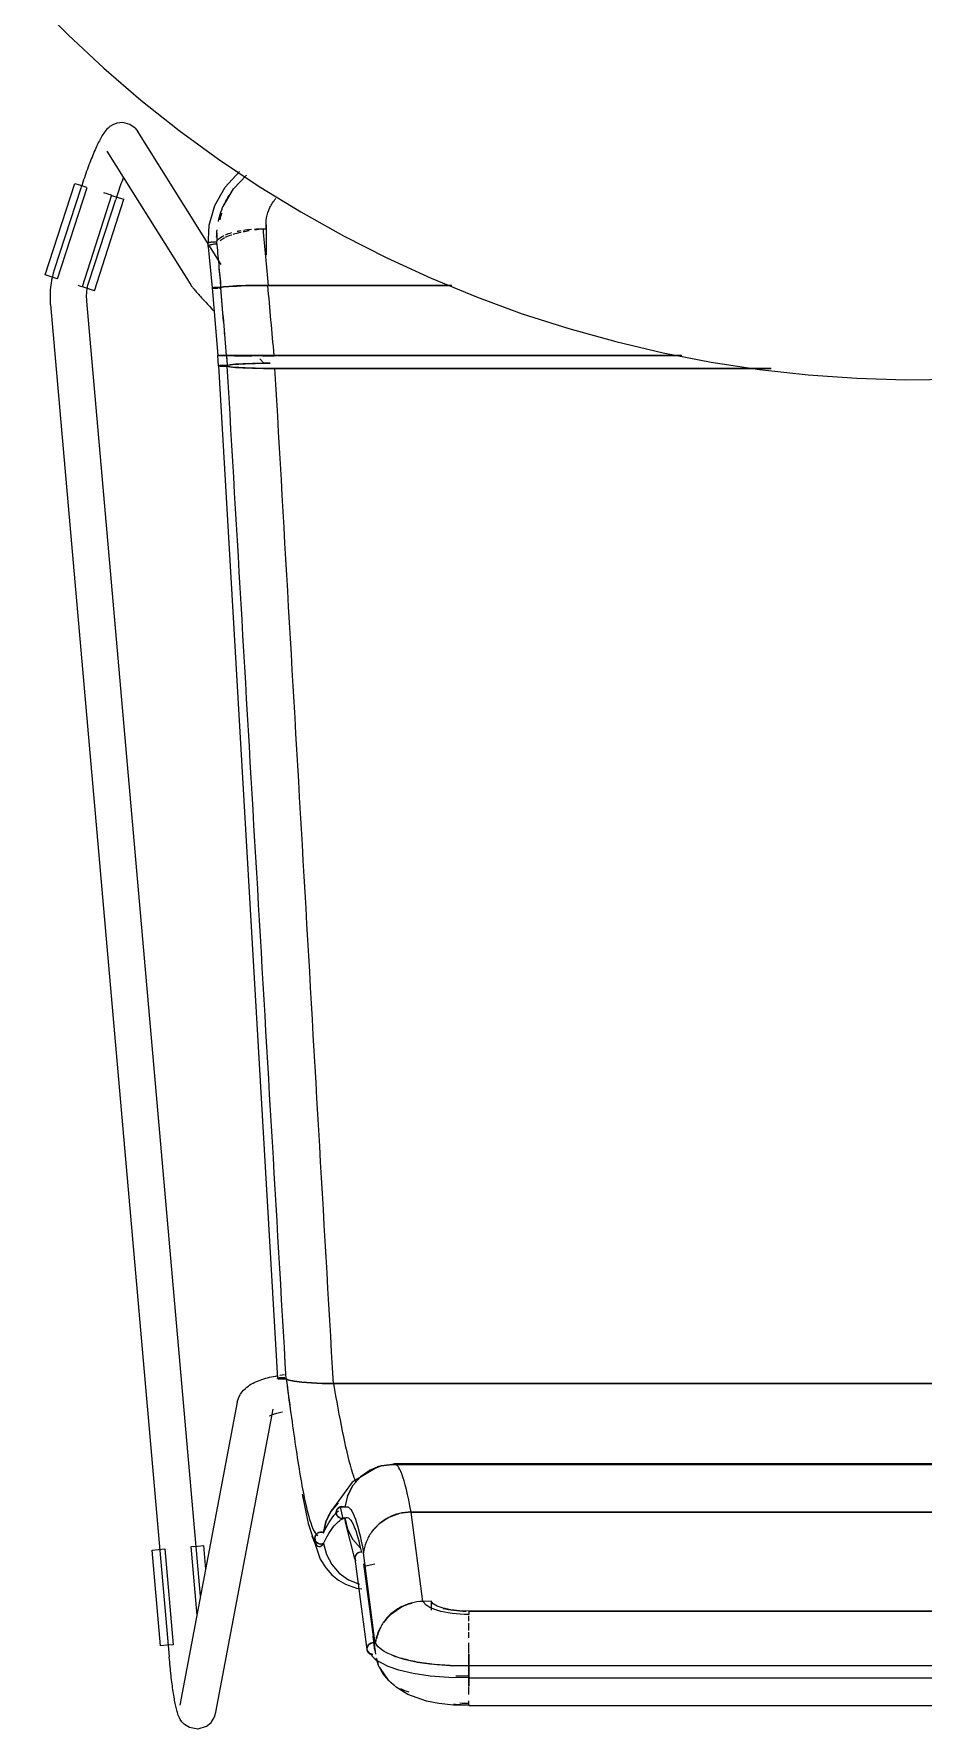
# Model space of a CAD drawing. Header units: millimetres. Extents: x 155927 to 295199, y -4084 to 97293.
# Drawn here: x 230011 to 230303, y 11464 to 12019 of the extents above; entities that cross this region are included whole.
import ezdxf

# ---------------------------------------------------------------- set-up
doc = ezdxf.new("R2010")
doc.units = ezdxf.units.MM
doc.header["$MEASUREMENT"] = 0
doc.layers.add('I-FURN', color=8, linetype='CONTINUOUS', lineweight=9)

msp = doc.modelspace()

# ---------------------------------------------------------------- linework, layer by layer
at = {"layer": 'I-FURN'}
for p, q in [((230011.3, 12030.47), (230022.56, 12019.1)), ((230022.56, 12019.1), (230034.25, 12008.18)), ((230034.25, 12008.18), (230046.38, 11997.75)), ((230046.38, 11997.75), (230058.91, 11987.8)), ((230033.67, 11986.1), (230033.44, 11985.7)), ((230033.92, 11986.49), (230033.67, 11986.1)), ((230034.17, 11986.88), (230033.92, 11986.49)), ((230034.45, 11987.27), (230034.17, 11986.88)), ((230034.76, 11987.67), (230034.45, 11987.27)), ((230035.13, 11988.1), (230034.76, 11987.67)), ((230035.6, 11988.57), (230035.13, 11988.1)), ((230036.22, 11989.09), (230035.6, 11988.57)), ((230037.14, 11989.65), (230036.22, 11989.09)), ((230038.52, 11990.17), (230037.14, 11989.65)), ((230040.49, 11990.35), (230038.52, 11990.17)), ((230042.72, 11989.76), (230040.49, 11990.35)), ((230044.45, 11988.54), (230042.72, 11989.76)), ((230044.45, 11988.54), (230045.35, 11987.41)), ((230068.38, 11950.65), (230045.35, 11987.41)), ((230058.91, 11987.8), (230071.83, 11978.36)), ((230031.1, 11980.86), (230030.86, 11980.28)), ((230031.34, 11981.42), (230031.1, 11980.86)), ((230031.58, 11981.97), (230031.34, 11981.42)), ((230031.82, 11982.5), (230031.58, 11981.97)), ((230032.06, 11983.01), (230031.82, 11982.5)), ((230032.29, 11983.5), (230032.06, 11983.01)), ((230032.52, 11983.97), (230032.29, 11983.5)), ((230032.75, 11984.43), (230032.52, 11983.97)), ((230032.98, 11984.87), (230032.75, 11984.43)), ((230033.21, 11985.29), (230032.98, 11984.87)), ((230033.44, 11985.7), (230033.21, 11985.29)), ((230035.18, 11981.04), (230062.48, 11937.46)), ((230028.84, 11975.13), (230028.59, 11974.43)), ((230029.1, 11975.82), (230028.84, 11975.13)), ((230029.35, 11976.49), (230029.1, 11975.82)), ((230029.6, 11977.16), (230029.35, 11976.49)), ((230029.86, 11977.81), (230029.6, 11977.16)), ((230030.11, 11978.45), (230029.86, 11977.81)), ((230030.36, 11979.08), (230030.11, 11978.45)), ((230030.61, 11979.69), (230030.36, 11979.08)), ((230030.86, 11980.28), (230030.61, 11979.69)), ((230071.83, 11978.36), (230085.12, 11969.45)), ((230014.97, 11940.44), (230024.66, 11970.45)), ((230024.66, 11970.45), (230026.62, 11969.81)), ((230026.62, 11969.81), (230028.59, 11969.18)), ((230027.08, 11970.08), (230026.84, 11969.35)), ((230027.33, 11970.82), (230027.08, 11970.08)), ((230027.58, 11971.55), (230027.33, 11970.82)), ((230027.83, 11972.28), (230027.58, 11971.55)), ((230028.08, 11973.01), (230027.83, 11972.28)), ((230028.33, 11973.72), (230028.08, 11973.01)), ((230028.59, 11974.43), (230028.33, 11973.72)), ((230039.6, 11969.59), (230039.37, 11968.93)), ((230039.84, 11970.25), (230039.6, 11969.59)), ((230040.07, 11970.9), (230039.84, 11970.25)), ((230040.31, 11971.53), (230040.07, 11970.9)), ((230040.54, 11972.16), (230040.31, 11971.53)), ((230073.98, 11969.23), (230078.72, 11974.38)), ((230076.66, 11968.65), (230080.93, 11973.12)), ((230085.12, 11969.45), (230098.75, 11961.08)), ((230026.69, 11968.89), (230017.98, 11942.08)), ((230019.02, 11939.13), (230028.71, 11969.14)), ((230026.84, 11969.35), (230026.69, 11968.89)), ((230036.78, 11966.53), (230027.09, 11936.53)), ((230029.39, 11938.37), (230038.1, 11965.18)), ((230031.13, 11935.22), (230040.82, 11965.23)), ((230036.68, 11966.57), (230034.2, 11967.37)), ((230036.89, 11966.5), (230038.87, 11965.86)), ((230038.21, 11965.51), (230038.1, 11965.18)), ((230038.43, 11966.2), (230038.21, 11965.51)), ((230038.66, 11966.89), (230038.43, 11966.2)), ((230038.9, 11967.58), (230038.66, 11966.89)), ((230038.87, 11965.86), (230040.82, 11965.23)), ((230039.13, 11968.26), (230038.9, 11967.58)), ((230039.37, 11968.93), (230039.13, 11968.26)), ((230070.59, 11963.22), (230073.98, 11969.23)), ((230073.3, 11962.82), (230076.66, 11968.65)), ((230068.72, 11956.7), (230070.59, 11963.22)), ((230098.75, 11961.08), (230112.71, 11953.26)), ((230068.43, 11949.79), (230068.72, 11956.7)), ((230086.38, 11955.57), (230087.43, 11955.57)), ((230087.37, 11956.82), (230087.37, 11947.06)), ((230112.71, 11953.26), (230126.97, 11946)), ((230068.31, 11950.68), (230069.73, 11936.19)), ((230072.65, 11943.83), (230068.61, 11950.28)), ((230017.98, 11942.08), (230017.64, 11940.98)), ((230126.97, 11946), (230141.5, 11939.32)), ((230016.93, 11939.81), (230014.97, 11940.44)), ((230016.76, 11936.51), (230016.66, 11935.37)), ((230016.92, 11937.64), (230016.76, 11936.51)), ((230017.11, 11938.76), (230016.92, 11937.64)), ((230018.9, 11939.17), (230016.93, 11939.81)), ((230017.36, 11939.88), (230017.11, 11938.76)), ((230017.64, 11940.98), (230017.36, 11939.88)), ((230026.99, 11936.56), (230025.83, 11936.94)), ((230029.18, 11935.85), (230027.21, 11936.49)), ((230028.77, 11935.77), (230028.88, 11936.42)), ((230028.88, 11936.42), (230029.02, 11937.07)), ((230029.02, 11937.07), (230029.19, 11937.71)), ((230029.19, 11937.71), (230029.38, 11938.34)), ((230029.38, 11938.34), (230029.39, 11938.37)), ((230062.48, 11937.46), (230062.7, 11937.13)), ((230062.7, 11937.13), (230062.88, 11936.88)), ((230062.88, 11936.88), (230063.05, 11936.65)), ((230063.05, 11936.65), (230063.23, 11936.43)), ((230063.23, 11936.43), (230063.41, 11936.2)), ((230063.41, 11936.2), (230063.6, 11935.97)), ((230069.73, 11936.19), (230069.8, 11936.22)), ((230069.8, 11936.22), (230069.73, 11936.19)), ((230069.73, 11936.19), (230071.56, 11913.99)), ((230069.73, 11936.19), (230069.79, 11936.17)), ((230069.8, 11936.17), (230069.73, 11936.19)), ((230069.79, 11936.17), (230069.98, 11936.14)), ((230069.99, 11936.24), (230069.8, 11936.22)), ((230069.99, 11936.14), (230069.8, 11936.17)), ((230069.98, 11936.14), (230070.27, 11936.12)), ((230070.28, 11936.26), (230069.99, 11936.24)), ((230069.99, 11936.24), (230070.29, 11936.26)), ((230070.28, 11936.12), (230069.99, 11936.14)), ((230070.27, 11936.12), (230070.66, 11936.1)), ((230070.67, 11936.28), (230070.28, 11936.26)), ((230070.66, 11936.1), (230070.28, 11936.12)), ((230070.29, 11936.26), (230070.67, 11936.28)), ((230070.66, 11936.1), (230071.11, 11936.09)), ((230071.11, 11936.09), (230070.66, 11936.1)), ((230071.12, 11936.29), (230070.67, 11936.28)), ((230070.67, 11936.28), (230071.13, 11936.29)), ((230071.11, 11936.09), (230071.6, 11936.09)), ((230071.6, 11936.09), (230071.11, 11936.09)), ((230071.61, 11936.29), (230071.12, 11936.29)), ((230071.13, 11936.29), (230071.62, 11936.29)), ((230072.11, 11936.29), (230071.61, 11936.29)), ((230071.62, 11936.29), (230072.11, 11936.29)), ((230072.1, 11936.09), (230072.57, 11936.1)), ((230072.57, 11936.1), (230072.1, 11936.09)), ((230072.58, 11936.28), (230072.11, 11936.29)), ((230072.11, 11936.29), (230072.58, 11936.28)), ((230072.58, 11936.28), (230073.47, 11936.48)), ((230073.47, 11936.48), (230072.58, 11936.28)), ((230075.21, 11936.66), (230073.47, 11936.48)), ((230073.47, 11936.48), (230075.19, 11936.65)), ((230077.69, 11936.81), (230075.21, 11936.66)), ((230075.21, 11936.66), (230077.65, 11936.8)), ((230077.65, 11936.8), (230080.72, 11936.92)), ((230080.79, 11936.92), (230077.69, 11936.81)), ((230080.78, 11936.92), (230084.22, 11936.99)), ((230084.22, 11936.99), (230080.79, 11936.92)), ((230088.08, 11937.02), (230084.32, 11937)), ((230084.32, 11936.99), (230087.96, 11937.02)), ((230148.2, 11937.02), (230088.08, 11937.02)), ((230088.08, 11937.02), (230148.2, 11937.02)), ((230141.5, 11939.32), (230156.3, 11933.23)), ((230016.59, 11934.23), (230016.58, 11933.09)), ((230016.58, 11933.09), (230016.61, 11931.95)), ((230016.66, 11935.37), (230016.59, 11934.23)), ((230016.61, 11931.95), (230016.68, 11930.81)), ((230016.68, 11930.81), (230016.69, 11930.76)), ((230016.69, 11930.76), (230055.64, 11487.43)), ((230028.58, 11933.13), (230028.59, 11933.79)), ((230028.6, 11932.47), (230028.58, 11933.13)), ((230028.59, 11933.79), (230028.62, 11934.45)), ((230028.64, 11931.81), (230028.6, 11932.47)), ((230028.62, 11934.45), (230028.68, 11935.11)), ((230065.94, 11507.3), (230028.64, 11931.81)), ((230028.68, 11935.11), (230028.77, 11935.77)), ((230031.13, 11935.22), (230029.18, 11935.85)), ((230063.6, 11935.97), (230063.8, 11935.73)), ((230063.8, 11935.73), (230064.01, 11935.48)), ((230064.01, 11935.48), (230064.24, 11935.21)), ((230064.24, 11935.21), (230064.49, 11934.93)), ((230064.49, 11934.93), (230064.74, 11934.64)), ((230064.74, 11934.64), (230065.02, 11934.33)), ((230065.02, 11934.33), (230065.3, 11934.01)), ((230065.3, 11934.01), (230065.6, 11933.67)), ((230065.6, 11933.67), (230065.92, 11933.32)), ((230065.92, 11933.32), (230066.25, 11932.96)), ((230066.25, 11932.96), (230066.59, 11932.58)), ((230066.59, 11932.58), (230066.95, 11932.19)), ((230066.95, 11932.19), (230067.32, 11931.79)), ((230067.32, 11931.79), (230067.7, 11931.37)), ((230067.7, 11931.37), (230068.09, 11930.95)), ((230068.09, 11930.95), (230068.49, 11930.51)), ((230068.49, 11930.51), (230068.91, 11930.07)), ((230156.3, 11933.23), (230171.32, 11927.73)), ((230068.91, 11930.07), (230069.33, 11929.61)), ((230069.33, 11929.61), (230069.76, 11929.15)), ((230069.76, 11929.15), (230070.2, 11928.68)), ((230171.32, 11927.73), (230186.55, 11922.84)), ((230186.55, 11922.84), (230201.97, 11918.56)), ((230071.83, 11910.63), (230071.56, 11913.99)), ((230071.63, 11913.99), (230071.56, 11913.99)), ((230071.56, 11913.99), (230071.63, 11913.99)), ((230071.62, 11913.99), (230071.56, 11913.99)), ((230071.56, 11913.99), (230071.63, 11913.99)), ((230072.1, 11914), (230071.81, 11913.99)), ((230071.82, 11913.99), (230072.11, 11914)), ((230072.49, 11914), (230072.1, 11914)), ((230072.11, 11914), (230072.49, 11914)), ((230072.5, 11913.98), (230072.11, 11913.98)), ((230072.11, 11913.98), (230072.49, 11913.98)), ((230072.49, 11914), (230072.94, 11914)), ((230072.94, 11914), (230072.49, 11914)), ((230072.49, 11913.98), (230072.94, 11913.98)), ((230072.95, 11913.98), (230072.5, 11913.98)), ((230072.94, 11914), (230073.43, 11914)), ((230073.43, 11914), (230072.94, 11914)), ((230072.94, 11913.98), (230073.44, 11913.98)), ((230073.44, 11913.98), (230072.95, 11913.98)), ((230073.43, 11914), (230073.93, 11914)), ((230073.93, 11914), (230073.43, 11914)), ((230073.94, 11913.98), (230073.44, 11913.98)), ((230073.44, 11913.98), (230073.93, 11913.98)), ((230073.93, 11914), (230074.4, 11914)), ((230074.4, 11914), (230073.93, 11914)), ((230073.93, 11913.98), (230074.4, 11913.98)), ((230074.4, 11913.98), (230073.94, 11913.98)), ((230074.4, 11914), (230075.29, 11914.01)), ((230075.28, 11914.01), (230074.4, 11914)), ((230077.03, 11914.03), (230075.28, 11914.01)), ((230075.29, 11914.01), (230077.03, 11914.03)), ((230077.05, 11913.95), (230075.3, 11913.97)), ((230075.3, 11913.97), (230077.05, 11913.95)), ((230079.53, 11914.04), (230077.03, 11914.03)), ((230077.04, 11914.03), (230079.53, 11914.04)), ((230079.55, 11913.94), (230077.05, 11913.95)), ((230077.05, 11913.95), (230079.55, 11913.94)), ((230082.67, 11914.05), (230079.53, 11914.04)), ((230079.54, 11914.04), (230082.67, 11914.05)), ((230082.68, 11913.93), (230079.55, 11913.94)), ((230079.55, 11913.94), (230082.67, 11913.93)), ((230082.67, 11914.05), (230086.23, 11914.05)), ((230086.23, 11914.05), (230082.67, 11914.05)), ((230090.02, 11914.05), (230086.23, 11914.05)), ((230090.01, 11913.93), (230086.23, 11913.93)), ((230086.23, 11913.93), (230090.01, 11913.93)), ((230086.24, 11914.05), (230090.02, 11914.05)), ((230090.02, 11914.05), (230223.66, 11914.05)), ((230223.66, 11914.05), (230090.02, 11914.05)), ((230201.97, 11918.56), (230217.54, 11914.9)), ((230217.54, 11914.9), (230233.25, 11911.86)), ((230071.9, 11910.66), (230071.83, 11910.63)), ((230071.83, 11910.63), (230091.12, 11578.72)), ((230071.83, 11910.63), (230071.9, 11910.6)), ((230072.09, 11910.69), (230071.9, 11910.66)), ((230071.9, 11910.6), (230072.09, 11910.58)), ((230072.39, 11910.71), (230072.09, 11910.69)), ((230072.09, 11910.58), (230072.38, 11910.55)), ((230072.38, 11910.55), (230072.76, 11910.54)), ((230072.77, 11910.73), (230072.39, 11910.71)), ((230072.76, 11910.54), (230073.21, 11910.53)), ((230073.22, 11910.74), (230072.77, 11910.73)), ((230073.21, 11910.53), (230073.7, 11910.52)), ((230073.71, 11910.74), (230073.22, 11910.74)), ((230073.7, 11910.52), (230074.2, 11910.52)), ((230074.21, 11910.74), (230073.71, 11910.74)), ((230074.2, 11910.52), (230074.67, 11910.53)), ((230074.68, 11910.73), (230074.21, 11910.74)), ((230074.67, 11910.53), (230075.56, 11910.32)), ((230075.58, 11910.94), (230074.68, 11910.73)), ((230075.56, 11910.32), (230077.31, 11910.13)), ((230077.33, 11911.13), (230075.58, 11910.94)), ((230077.31, 11910.13), (230079.81, 11909.97)), ((230079.83, 11911.3), (230077.33, 11911.13)), ((230079.81, 11909.97), (230082.94, 11909.84)), ((230082.94, 11911.42), (230079.83, 11911.3)), ((230086.49, 11911.5), (230082.94, 11911.42)), ((230082.94, 11909.84), (230086.5, 11909.76)), ((230085.33, 11912.91), (230086.8, 11911.38)), ((230088.75, 11911.52), (230086.49, 11911.5)), ((230086.5, 11909.76), (230090.29, 11909.74)), ((230090.29, 11909.74), (230252.88, 11909.74)), ((230252.88, 11909.74), (230090.29, 11909.74)), ((230233.25, 11911.86), (230249.07, 11909.46)), ((230249.07, 11909.46), (230264.97, 11907.69)), ((230264.97, 11907.69), (230280.93, 11906.56)), ((230280.93, 11906.56), (230296.92, 11906.06)), ((230296.92, 11906.06), (230312.92, 11906.21)), ((230079.47, 11574.24), (230079.98, 11574.83)), ((230079.98, 11574.83), (230080.5, 11575.35)), ((230080.5, 11575.35), (230081.03, 11575.8)), ((230081.03, 11575.8), (230081.57, 11576.21)), ((230081.57, 11576.21), (230082.1, 11576.56)), ((230082.1, 11576.56), (230082.64, 11576.89)), ((230082.64, 11576.89), (230083.18, 11577.18)), ((230083.18, 11577.18), (230083.73, 11577.45)), ((230083.73, 11577.45), (230084.29, 11577.7)), ((230084.29, 11577.7), (230084.86, 11577.94)), ((230084.86, 11577.94), (230085.44, 11578.16)), ((230085.44, 11578.16), (230086.03, 11578.36)), ((230086.03, 11578.36), (230086.64, 11578.56)), ((230086.64, 11578.56), (230087.26, 11578.74)), ((230087.26, 11578.74), (230087.89, 11578.91)), ((230087.89, 11578.91), (230088.53, 11579.07)), ((230088.53, 11579.07), (230089.18, 11579.23)), ((230089.18, 11579.23), (230089.85, 11579.37)), ((230089.85, 11579.37), (230090.53, 11579.5)), ((230090.53, 11579.5), (230091.23, 11579.63)), ((230091.19, 11578.78), (230091.12, 11578.72)), ((230091.12, 11578.72), (230091.18, 11578.78)), ((230091.12, 11578.72), (230091.2, 11578.67)), ((230091.19, 11578.67), (230091.12, 11578.72)), ((230091.18, 11578.78), (230091.37, 11578.83)), ((230091.37, 11578.83), (230091.19, 11578.78)), ((230091.39, 11578.62), (230091.19, 11578.67)), ((230091.2, 11578.67), (230091.39, 11578.62)), ((230091.66, 11578.87), (230091.37, 11578.83)), ((230091.37, 11578.83), (230091.66, 11578.87)), ((230091.39, 11578.62), (230091.69, 11578.58)), ((230091.68, 11578.57), (230091.39, 11578.62)), ((230092.04, 11578.9), (230091.66, 11578.87)), ((230091.66, 11578.87), (230092.04, 11578.9)), ((230092.07, 11578.54), (230091.68, 11578.57)), ((230091.69, 11578.58), (230092.07, 11578.54)), ((230091.93, 11579.75), (230092.65, 11579.85)), ((230092.49, 11578.93), (230092.04, 11578.9)), ((230092.04, 11578.9), (230092.49, 11578.93)), ((230092.07, 11578.54), (230092.53, 11578.52)), ((230092.52, 11578.52), (230092.07, 11578.54)), ((230092.98, 11578.94), (230092.49, 11578.93)), ((230092.49, 11578.93), (230092.98, 11578.94)), ((230093.02, 11578.51), (230092.52, 11578.52)), ((230092.53, 11578.52), (230093.02, 11578.51)), ((230092.65, 11579.85), (230093.37, 11579.95)), ((230093.48, 11578.93), (230092.98, 11578.94)), ((230092.98, 11578.94), (230093.48, 11578.93)), ((230093.02, 11578.51), (230093.52, 11578.52)), ((230093.52, 11578.52), (230093.02, 11578.51)), ((230093.52, 11578.52), (230093.99, 11578.53)), ((230093.99, 11578.53), (230093.52, 11578.52)), ((230094.89, 11578.13), (230093.99, 11578.53)), ((230093.99, 11578.53), (230094.89, 11578.13)), ((230096.63, 11577.77), (230094.89, 11578.13)), ((230094.89, 11578.13), (230096.64, 11577.77)), ((230099.1, 11577.46), (230096.64, 11577.77)), ((230096.64, 11577.77), (230099.13, 11577.45)), ((230102.19, 11577.22), (230099.13, 11577.45)), ((230099.13, 11577.45), (230102.24, 11577.22)), ((230105.71, 11577.07), (230102.23, 11577.22)), ((230102.24, 11577.22), (230105.77, 11577.06)), ((230109.46, 11577), (230105.77, 11577.06)), ((230105.77, 11577.06), (230109.54, 11577)), ((230109.54, 11577), (230492.94, 11577)), ((230492.94, 11577), (230109.54, 11577)), ((230077.93, 11570.88), (230059.12, 11471.58)), ((230077.93, 11570.88), (230078.19, 11571.86)), ((230078.19, 11571.86), (230078.55, 11572.76)), ((230078.55, 11572.76), (230078.99, 11573.55)), ((230078.99, 11573.55), (230079.47, 11574.24)), ((230070.91, 11469.35), (230089.72, 11568.64)), ((230088.5, 11566.41), (230088.53, 11566.43)), ((230088.53, 11566.43), (230088.6, 11566.47)), ((230088.6, 11566.47), (230088.69, 11566.52)), ((230088.69, 11566.52), (230088.84, 11566.59)), ((230088.84, 11566.59), (230089.03, 11566.68)), ((230089.03, 11566.68), (230089.26, 11566.77)), ((230089.26, 11566.77), (230089.53, 11566.88)), ((230089.53, 11566.88), (230089.84, 11566.98)), ((230089.84, 11566.98), (230090.17, 11567.09)), ((230090.17, 11567.09), (230090.54, 11567.2)), ((230090.54, 11567.2), (230090.93, 11567.31)), ((230090.93, 11567.31), (230091.35, 11567.41)), ((230091.35, 11567.41), (230091.8, 11567.52)), ((230091.8, 11567.52), (230092.27, 11567.62)), ((230092.27, 11567.62), (230092.76, 11567.71)), ((230124.2, 11549.79), (230115.54, 11544.67)), ((230121.48, 11548.67), (230118.35, 11546.5)), ((230118.35, 11546.49), (230121.49, 11548.66)), ((230124.35, 11549.86), (230121.17, 11548.49)), ((230125.06, 11550.03), (230121.48, 11548.67)), ((230121.49, 11548.66), (230125.06, 11550.02)), ((230129.39, 11550.65), (230124.35, 11549.86)), ((230125.06, 11550.02), (230128.85, 11550.5)), ((230128.85, 11550.5), (230125.06, 11550.03)), ((230128.85, 11550.5), (230473.63, 11550.5)), ((230473.63, 11550.5), (230128.85, 11550.5)), ((230168.29, 11550.66), (230129.38, 11550.66)), ((230473.09, 11550.66), (230168.29, 11550.66)), ((230115.54, 11544.67), (230108.56, 11535.14)), ((230115.84, 11543.62), (230114.09, 11540.23)), ((230114.09, 11540.23), (230115.85, 11543.61)), ((230118.35, 11546.5), (230115.84, 11543.62)), ((230115.85, 11543.61), (230118.35, 11546.49)), ((230099.23, 11540.81), (230101.13, 11531.15)), ((230111.01, 11537.9), (230108.61, 11535.06)), ((230108.62, 11535.06), (230111.01, 11537.9)), ((230110.61, 11535.71), (230110.91, 11536.11)), ((230110.9, 11536.11), (230110.61, 11535.71)), ((230111.28, 11536.43), (230110.9, 11536.11)), ((230110.91, 11536.11), (230111.29, 11536.43)), ((230111.74, 11536.63), (230111.28, 11536.43)), ((230111.29, 11536.43), (230111.74, 11536.63)), ((230114.26, 11536.53), (230111.38, 11536.48)), ((230111.68, 11536.61), (230112.52, 11532.72)), ((230111.74, 11536.63), (230112.23, 11536.71)), ((230112.23, 11536.71), (230111.74, 11536.63)), ((230112.23, 11536.71), (230112.73, 11536.67)), ((230112.72, 11536.67), (230112.23, 11536.71)), ((230113.19, 11536.51), (230112.72, 11536.67)), ((230112.73, 11536.67), (230113.2, 11536.51)), ((230114.09, 11540.23), (230113.19, 11536.51)), ((230101.13, 11531.15), (230105.12, 11519.43)), ((230106.97, 11531.74), (230106.19, 11528.12)), ((230106.19, 11528.12), (230106.98, 11531.73)), ((230108.61, 11535.06), (230106.97, 11531.74)), ((230106.98, 11531.73), (230108.62, 11535.06)), ((230108.56, 11535.14), (230107.67, 11533.39)), ((230110.42, 11535.25), (230110.35, 11534.76)), ((230110.35, 11534.76), (230110.42, 11534.27)), ((230110.36, 11534.76), (230110.42, 11535.25)), ((230110.42, 11534.27), (230110.36, 11534.76)), ((230110.42, 11535.25), (230110.61, 11535.71)), ((230110.61, 11535.71), (230110.42, 11535.25)), ((230110.61, 11533.81), (230110.42, 11534.27)), ((230110.42, 11534.27), (230110.61, 11533.81)), ((230110.91, 11533.41), (230110.61, 11533.81)), ((230110.61, 11533.81), (230110.9, 11533.4)), ((230110.9, 11533.4), (230111.28, 11533.09)), ((230111.29, 11533.09), (230110.91, 11533.41)), ((230111.28, 11533.09), (230111.74, 11532.89)), ((230111.74, 11532.89), (230111.29, 11533.09)), ((230112.23, 11532.81), (230111.74, 11532.89)), ((230111.74, 11532.89), (230112.23, 11532.8)), ((230112.73, 11532.85), (230112.23, 11532.81)), ((230112.23, 11532.8), (230112.72, 11532.84)), ((230112.72, 11532.84), (230113.19, 11533)), ((230113.2, 11533.01), (230112.73, 11532.85)), ((230113.19, 11533), (230114.09, 11529.29)), ((230113.55, 11531.16), (230113.23, 11533.02)), ((230116.52, 11519.54), (230113.55, 11531.16)), ((230124.45, 11531.03), (230121.97, 11528.29)), ((230127.57, 11533.11), (230124.45, 11531.03)), ((230131.11, 11534.43), (230127.57, 11533.11)), ((230134.88, 11534.9), (230131.11, 11534.43)), ((230138.74, 11505.63), (230134.88, 11534.9)), ((230134.88, 11534.9), (230467.59, 11534.9)), ((230467.59, 11534.9), (230134.88, 11534.9)), ((230103.42, 11526.83), (230103.36, 11526.34)), ((230103.36, 11526.34), (230103.42, 11526.82)), ((230103.44, 11525.85), (230103.36, 11526.34)), ((230103.36, 11526.34), (230103.43, 11525.85)), ((230103.6, 11527.29), (230103.42, 11526.83)), ((230103.42, 11526.82), (230103.61, 11527.28)), ((230103.43, 11525.85), (230103.63, 11525.4)), ((230103.63, 11525.4), (230103.44, 11525.85)), ((230103.89, 11527.69), (230103.6, 11527.29)), ((230103.61, 11527.28), (230103.89, 11527.69)), ((230103.93, 11525.01), (230103.63, 11525.4)), ((230103.63, 11525.4), (230103.93, 11525)), ((230104.27, 11528.01), (230103.89, 11527.69)), ((230103.89, 11527.69), (230104.27, 11528)), ((230104.32, 11524.7), (230103.93, 11525.01)), ((230103.93, 11525), (230104.32, 11524.7)), ((230104.27, 11528), (230104.72, 11528.21)), ((230104.72, 11528.21), (230104.27, 11528.01)), ((230104.72, 11528.21), (230105.21, 11528.3)), ((230105.21, 11528.3), (230104.72, 11528.21)), ((230105.21, 11528.3), (230105.71, 11528.27)), ((230105.71, 11528.27), (230105.21, 11528.3)), ((230105.71, 11528.27), (230106.19, 11528.12)), ((230106.19, 11528.12), (230105.71, 11528.27)), ((230114.09, 11529.29), (230115.84, 11525.9)), ((230115.84, 11525.9), (230118.35, 11523.02)), ((230050.06, 11522.45), (230052.11, 11522.63)), ((230052.82, 11491.04), (230050.06, 11522.45)), ((230052.11, 11522.63), (230054.17, 11522.81)), ((230057.05, 11491.41), (230054.29, 11522.82)), ((230062.74, 11523.57), (230064.73, 11500.96)), ((230062.87, 11523.58), (230064.93, 11523.76)), ((230064.93, 11523.76), (230066.97, 11523.94)), ((230067.67, 11516.04), (230066.97, 11523.94)), ((230104.78, 11524.51), (230104.32, 11524.7)), ((230104.32, 11524.7), (230104.77, 11524.5)), ((230104.77, 11524.5), (230105.27, 11524.43)), ((230105.27, 11524.43), (230104.78, 11524.51)), ((230105.12, 11519.43), (230106.94, 11516.61)), ((230105.77, 11524.47), (230105.27, 11524.43)), ((230105.27, 11524.43), (230105.77, 11524.47)), ((230106.24, 11524.64), (230105.77, 11524.47)), ((230105.77, 11524.47), (230106.24, 11524.64)), ((230106.24, 11524.64), (230107.14, 11521.01)), ((230107.14, 11521.01), (230108.88, 11517.69)), ((230116.56, 11520.32), (230116.49, 11519.85)), ((230116.49, 11519.85), (230116.56, 11519.39)), ((230116.51, 11519.62), (230120.36, 11489.84)), ((230116.75, 11520.76), (230116.56, 11520.32)), ((230116.56, 11519.39), (230116.74, 11518.94)), ((230117.04, 11521.15), (230116.75, 11520.76)), ((230117.42, 11521.45), (230117.04, 11521.15)), ((230117.88, 11521.64), (230117.42, 11521.45)), ((230118.37, 11521.72), (230117.88, 11521.64)), ((230118.86, 11521.68), (230118.37, 11521.72)), ((230123.18, 11491.83), (230119.34, 11521.53)), ((230106.94, 11516.61), (230108.93, 11514.36)), ((230108.88, 11517.69), (230111.36, 11514.86)), ((230108.93, 11514.36), (230111.1, 11512.58)), ((230111.36, 11514.86), (230114.44, 11512.69)), ((230119.36, 11517.98), (230123.2, 11488.29)), ((230119.48, 11517.2), (230122.97, 11517.89)), ((230111.1, 11512.58), (230113.37, 11511.24)), ((230113.37, 11511.24), (230116.97, 11509.95)), ((230114.44, 11512.69), (230117.96, 11511.28)), ((230116.97, 11509.95), (230118.74, 11509.72)), ((230141.46, 11505.69), (230138.74, 11505.63)), ((230141.46, 11505.69), (230141.46, 11502.69)), ((230142.1, 11504.83), (230141.46, 11505.69)), ((230143.45, 11504.05), (230142.1, 11504.83)), ((230145.43, 11503.37), (230143.45, 11504.05)), ((230147.92, 11502.86), (230145.43, 11503.37)), ((230150.78, 11502.55), (230147.92, 11502.86)), ((230153.81, 11502.44), (230150.78, 11502.55)), ((230448.66, 11502.44), (230153.81, 11502.44)), ((230153.81, 11502.38), (230448.66, 11502.38)), ((230153.81, 11499.11), (230153.81, 11500.85)), ((230153.81, 11496.06), (230153.81, 11498.53)), ((230123.05, 11489.48), (230122.43, 11494.25)), ((230153.81, 11493.7), (230153.81, 11495.54)), ((230153.81, 11488.51), (230153.81, 11492.07)), ((230054.87, 11491.22), (230052.82, 11491.04)), ((230056.93, 11491.4), (230054.87, 11491.22)), ((230055.65, 11487.28), (230055.64, 11487.43)), ((230055.72, 11486.52), (230055.65, 11487.28)), ((230055.79, 11485.77), (230055.72, 11486.52)), ((230123.27, 11486.44), (230120.72, 11489.35)), ((230127.38, 11484.26), (230123.27, 11486.44)), ((230129.14, 11487.8), (230132.58, 11486.71)), ((230132.58, 11486.71), (230137.01, 11485.74)), ((230153.81, 11488.32), (230153.81, 11484.51)), ((230153.81, 11484.51), (230153.81, 11488.32)), ((230055.86, 11485.03), (230055.79, 11485.77)), ((230055.93, 11484.28), (230055.86, 11485.03)), ((230056.01, 11483.54), (230055.93, 11484.28)), ((230056.09, 11482.81), (230056.01, 11483.54)), ((230056.17, 11482.08), (230056.09, 11482.81)), ((230056.25, 11481.36), (230056.17, 11482.08)), ((230056.33, 11480.66), (230056.25, 11481.36)), ((230056.42, 11479.96), (230056.33, 11480.66)), ((230124.84, 11483.65), (230124.74, 11483.85)), ((230127.52, 11479.76), (230124.84, 11483.65)), ((230130.84, 11483.1), (230127.38, 11484.26)), ((230135.53, 11482), (230130.84, 11483.1)), ((230141.15, 11481.16), (230135.53, 11482)), ((230137.01, 11485.74), (230141.02, 11485.15)), ((230141.02, 11485.15), (230147.59, 11484.61)), ((230147.27, 11480.67), (230141.15, 11481.16)), ((230153.81, 11480.57), (230147.27, 11480.67)), ((230147.59, 11484.61), (230153.81, 11484.54)), ((230448.66, 11484.54), (230153.81, 11484.54)), ((230153.81, 11480.58), (230153.81, 11484.53)), ((230153.81, 11484.53), (230153.81, 11484.43)), ((230153.81, 11484.43), (230153.81, 11484.2)), ((230153.81, 11484.2), (230153.81, 11483.87)), ((230153.81, 11483.87), (230153.81, 11483.45)), ((230153.81, 11483.45), (230153.81, 11482.98)), ((230153.81, 11482.98), (230153.81, 11482.48)), ((230153.81, 11482.48), (230153.81, 11481.99)), ((230153.81, 11481.99), (230153.81, 11481.54)), ((230153.81, 11481.54), (230153.81, 11481.15)), ((230153.81, 11481.15), (230153.81, 11480.84)), ((230153.81, 11480.84), (230153.81, 11480.64)), ((230153.81, 11480.82), (230153.81, 11477.79)), ((230153.81, 11477.8), (230153.81, 11480.82)), ((230153.81, 11480.64), (230153.81, 11480.57)), ((230153.81, 11480.57), (230448.66, 11480.57)), ((230056.5, 11479.27), (230056.42, 11479.96)), ((230056.59, 11478.59), (230056.5, 11479.27)), ((230056.68, 11477.93), (230056.59, 11478.59)), ((230056.77, 11477.28), (230056.68, 11477.93)), ((230056.86, 11476.65), (230056.77, 11477.28)), ((230056.95, 11476.03), (230056.86, 11476.65)), ((230057.04, 11475.42), (230056.95, 11476.03)), ((230057.13, 11474.84), (230057.04, 11475.42)), ((230057.22, 11474.27), (230057.13, 11474.84)), ((230129.99, 11477.46), (230127.52, 11479.76)), ((230133.88, 11475.07), (230129.99, 11477.46)), ((230139.93, 11472.95), (230133.88, 11475.07)), ((230153.81, 11475.06), (230153.81, 11477.64)), ((230057.32, 11473.72), (230057.22, 11474.27)), ((230057.41, 11473.19), (230057.32, 11473.72)), ((230057.5, 11472.67), (230057.41, 11473.19)), ((230057.6, 11472.18), (230057.5, 11472.67)), ((230057.69, 11471.7), (230057.6, 11472.18)), ((230057.79, 11471.24), (230057.69, 11471.7)), ((230057.89, 11470.8), (230057.79, 11471.24)), ((230057.99, 11470.37), (230057.89, 11470.8)), ((230058.09, 11469.95), (230057.99, 11470.37)), ((230058.2, 11469.55), (230058.09, 11469.95)), ((230058.32, 11469.16), (230058.2, 11469.55)), ((230070.82, 11468.93), (230070.91, 11469.35)), ((230143.96, 11472.16), (230139.93, 11472.95)), ((230148.78, 11471.65), (230143.96, 11472.16)), ((230153.81, 11471.54), (230148.78, 11471.65)), ((230153.81, 11471.55), (230153.81, 11473.03)), ((230153.81, 11471.71), (230153.81, 11471.54)), ((230153.81, 11471.54), (230448.66, 11471.54)), ((230058.44, 11468.76), (230058.32, 11469.16)), ((230058.58, 11468.36), (230058.44, 11468.76)), ((230058.75, 11467.93), (230058.58, 11468.36)), ((230058.97, 11467.45), (230058.75, 11467.93)), ((230059.27, 11466.89), (230058.97, 11467.45)), ((230059.75, 11466.19), (230059.27, 11466.89)), ((230060.6, 11465.28), (230059.75, 11466.19)), ((230062.26, 11464.24), (230060.6, 11465.28)), ((230065.02, 11463.76), (230062.26, 11464.24)), ((230067.77, 11464.59), (230065.02, 11463.76)), ((230067.77, 11464.59), (230069.35, 11465.91)), ((230069.35, 11465.91), (230070.09, 11467)), ((230070.09, 11467), (230070.47, 11467.8)), ((230070.47, 11467.8), (230070.68, 11468.42)), ((230070.68, 11468.42), (230070.82, 11468.93))]:
    msp.add_line(p, q, dxfattribs=at)
for centre, major_axis, ratio, start_param, end_param in [((230135.01, 11519.84), (-15.78, 0), 0.955139, 4.720632, 5.68731), ((230135.01, 11519.84), (-15.78, 0), 0.955139, 5.929149, 6.170649), ((230135.01, 11519.84), (-15.78, 0), 0.955139, 5.687432, 5.928979), ((230118.45, 11519.85), (-1.96, 0), 0.955139, 4.501447, 6.790779), ((230153.81, 11487.29), (0, -15.75), 0.000004, 3.431839, 3.614078), ((230153.81, 11475.81), (-12.4, 0), 0.287441, 1.332781, 1.570796)]:
    msp.add_ellipse(centre, major_axis=major_axis, ratio=ratio, start_param=start_param, end_param=end_param, dxfattribs=at)
for points, knots in [([(230071.75, 11957.92), (230072.19, 11960), (230073.17, 11962.96), (230074.72, 11965.63), (230075.25, 11966.43)], [-0.8210019, -0.8210019, -0.8210019, -0.8210019, -0.6666667, -0.5975811, -0.5975811, -0.5975811, -0.5975811]), ([(230087.43, 11955.57), (230087.21, 11957.96), (230087.84, 11961.56), (230089.77, 11964.56), (230090.54, 11965.46)], [0, 0, 0, 0, 0.3333333, 0.5, 0.5, 0.5, 0.5]), ([(230068.36, 11950.83), (230068.37, 11950.85), (230068.42, 11950.9), (230068.53, 11950.98), (230068.72, 11951.08), (230069.04, 11951.18), (230069.43, 11951.25), (230069.79, 11951.29), (230070.17, 11951.31), (230070.61, 11951.3), (230070.97, 11951.26), (230071.15, 11951.24)], [0.5555556, 0.5555556, 0.5555556, 0.5555556, 0.5833333, 0.6180556, 0.6527778, 0.7222222, 0.7916667, 0.8263889, 0.8611111, 0.9305556, 1, 1, 1, 1]), ([(230071.25, 11950.51), (230071.03, 11950.52), (230070.54, 11950.51), (230069.79, 11950.42), (230069.12, 11950.27), (230068.69, 11950.1), (230068.53, 11949.98), (230068.49, 11949.93)], [-1, -1, -1, -1, -0.90625, -0.8125, -0.71875, -0.625, -0.5625, -0.5625, -0.5625, -0.5625]), ([(230071.83, 11910.63), (230071.83, 11910.65), (230071.97, 11910.68), (230072.37, 11910.71), (230072.75, 11910.73), (230073.21, 11910.74), (230073.71, 11910.74), (230074.21, 11910.74), (230074.53, 11910.74), (230074.67, 11910.73)], [-0.5, -0.5, -0.5, -0.5, -0.375, -0.3125, -0.25, -0.1875, -0.125, -0.0625, 0, 0, 0, 0]), ([(230074.67, 11910.53), (230074.44, 11910.53), (230073.95, 11910.52), (230073.32, 11910.52), (230072.86, 11910.53), (230072.45, 11910.55), (230071.99, 11910.58), (230071.83, 11910.61), (230071.83, 11910.63)], [-1, -1, -1, -1, -0.90625, -0.8125, -0.765625, -0.71875, -0.625, -0.501507, -0.501507, -0.501507, -0.501507]), ([(230074.67, 11910.73), (230074.96, 11910.87), (230076.36, 11911.08), (230079.71, 11911.3), (230082.87, 11911.43), (230085.98, 11911.5), (230087.99, 11911.52), (230088.75, 11911.52)], [-1, -1, -1, -1, -0.6666667, -0.5, -0.3333333, -0.1666667, -0.0664381, -0.0664381, -0.0664381, -0.0664381]), ([(230090.29, 11909.74), (230089.01, 11909.74), (230086.46, 11909.76), (230082.86, 11909.83), (230079.69, 11909.96), (230076.33, 11910.18), (230074.95, 11910.39), (230074.67, 11910.53)], [-1, -1, -1, -1, -0.833333, -0.666667, -0.5, -0.333333, 0, 0, 0, 0]), ([(230093.99, 11578.53), (230095.01, 11570.98), (230097.04, 11555.77), (230100.09, 11537.33), (230102.53, 11529.03), (230103.95, 11527.43), (230104.36, 11527.24)], [0, 0, 0, 0, 0.25, 0.5, 0.75, 0.8499412, 0.8499412, 0.8499412, 0.8499412]), ([(230116.84, 11544.73), (230116.35, 11545.88), (230114.89, 11550.12), (230112.46, 11560.84), (230110.51, 11571.62), (230109.54, 11577)], [0.375, 0.375, 0.375, 0.375, 0.5, 0.75, 1, 1, 1, 1]), ([(230134.88, 11534.9), (230133.88, 11540.63), (230132.04, 11548.27), (230130.21, 11550.66), (230129.39, 11550.65)], [0, 0, 0, 0, 0.5, 0.9107154, 0.9107154, 0.9107154, 0.9107154]), ([(230106.19, 11528.12), (230107.35, 11530.53), (230108.98, 11533.19), (230110.61, 11534.86), (230111.07, 11535.25)], [0, 0, 0, 0, 0.5, 0.696307, 0.696307, 0.696307, 0.696307]), ([(230106.24, 11524.64), (230107.4, 11527.04), (230109.49, 11530.47), (230111.58, 11532.25), (230112.52, 11532.72)], [0, 0, 0, 0, 0.5, 0.9025379, 0.9025379, 0.9025379, 0.9025379]), ([(230113.2, 11533.01), (230114.22, 11533.55), (230116.03, 11531.82), (230117.85, 11525.34), (230118.64, 11521.62)], [0, 0, 0, 0, 0.5, 0.8877852, 0.8877852, 0.8877852, 0.8877852]), ([(230102.39, 11527.06), (230102.65, 11526.34), (230103.93, 11523.31), (230105.21, 11523.08), (230106.24, 11524.64)], [0.6866019, 0.6866019, 0.6866019, 0.6866019, 0.75, 1, 1, 1, 1]), ([(230126.01, 11498.71), (230127.45, 11500.76), (230130.39, 11503.27), (230133.96, 11504.83), (230135.21, 11505.08)], [-0.6666667, -0.6666667, -0.6666667, -0.6666667, -0.3333333, -0.1666667, -0.1666667, -0.1666667, -0.1666667]), ([(230123.18, 11491.83), (230123.04, 11491.89), (230122.82, 11491.96), (230122.54, 11492), (230122.26, 11492.01), (230121.96, 11491.97), (230121.67, 11491.89), (230121.4, 11491.78), (230121.08, 11491.58), (230120.76, 11491.28), (230120.53, 11490.91), (230120.4, 11490.55), (230120.35, 11490.24), (230120.34, 11489.97), (230120.38, 11489.7), (230120.45, 11489.46), (230120.56, 11489.21), (230120.76, 11488.91), (230121.08, 11488.6), (230121.48, 11488.38), (230121.83, 11488.28), (230122.09, 11488.24), (230122.25, 11488.24), (230122.33, 11488.24)], [0, 0, 0, 0, 0.0555556, 0.0833333, 0.1111111, 0.1666667, 0.1944444, 0.2222222, 0.2777778, 0.3333333, 0.3888889, 0.4444444, 0.4791667, 0.5138889, 0.5486111, 0.5833333, 0.6180556, 0.6527778, 0.7222222, 0.7916667, 0.8263889, 0.8611111, 0.8888889, 0.8888889, 0.8888889, 0.8888889]), ([(230122.42, 11488.26), (230122.25, 11488.26), (230121.96, 11488.3), (230121.58, 11488.44), (230121.17, 11488.7), (230120.71, 11489.22), (230120.46, 11490.08), (230120.69, 11490.88), (230121.08, 11491.41), (230121.47, 11491.72), (230121.77, 11491.87), (230121.93, 11491.92)], [-0.875, -0.875, -0.875, -0.875, -0.8125, -0.765625, -0.71875, -0.625, -0.5, -0.375, -0.3125, -0.25, -0.1875, -0.1875, -0.1875, -0.1875]), ([(230123.39, 11487.17), (230123.55, 11486.4), (230124.12, 11484.5), (230125.68, 11481.64), (230127.68, 11479.45), (230129.07, 11478.45), (230129.47, 11478.18)], [0.0592823, 0.0592823, 0.0592823, 0.0592823, 0.1666667, 0.3333333, 0.5, 0.565028, 0.565028, 0.565028, 0.565028])]:
    msp.add_open_spline(points, degree=3, knots=knots, dxfattribs=at)
for points in [[(230072.81, 11960.64), (230072.55, 11959.93), (230072.37, 11959.2), (230072.24, 11958.47)], [(230071.15, 11951.24), (230071.29, 11951.63), (230071.85, 11952.38), (230073, 11953.08), (230073.69, 11953.41)], [(230071.18, 11952.77), (230071.19, 11953.6), (230071.23, 11954.42), (230071.31, 11955.24)], [(230071.29, 11954.02), (230071.23, 11953.37), (230071.22, 11952.72), (230071.23, 11952.06)], [(230076.15, 11953.51), (230075.34, 11953.25), (230074.53, 11952.96), (230073.97, 11952.67)], [(230074.14, 11953.61), (230074.73, 11953.85), (230075.39, 11954.09), (230076.12, 11954.29)], [(230079.19, 11954.36), (230078.27, 11954.14), (230077.33, 11953.91), (230076.48, 11953.67)], [(230077.9, 11954.73), (230078.31, 11954.82), (230078.74, 11954.89), (230079.17, 11954.97)], [(230081.85, 11954.89), (230081.17, 11954.77), (230080.52, 11954.64), (230079.86, 11954.51)], [(230080.03, 11955.11), (230080.88, 11955.23), (230081.75, 11955.34), (230082.66, 11955.41)], [(230084.97, 11955.34), (230084.49, 11955.28), (230084.02, 11955.22), (230083.56, 11955.15)], [(230083.59, 11955.47), (230084.5, 11955.53), (230085.43, 11955.57), (230086.38, 11955.57)], [(230086.38, 11955.57), (230086.64, 11952.55), (230087.18, 11946.4), (230087.77, 11940.16), (230088.08, 11937.02)], [(230087.43, 11955.57), (230087.38, 11956.08), (230087.36, 11956.59), (230087.37, 11957.1)], [(230071.15, 11951.24), (230071.38, 11948.8), (230071.86, 11943.84), (230072.34, 11938.81), (230072.58, 11936.28)], [(230073.73, 11952.55), (230073.09, 11952.24), (230072.7, 11951.92), (230072.37, 11951.6)], [(230071.86, 11943.18), (230072.1, 11940.84), (230072.33, 11938.47), (230072.57, 11936.1)], [(230073.48, 11925.15), (230073.18, 11928.8), (230072.87, 11932.45), (230072.57, 11936.1)], [(230074.4, 11914), (230074.09, 11917.72), (230073.49, 11925.15), (230072.89, 11932.58), (230072.58, 11936.28)], [(230088.99, 11925.55), (230088.65, 11929.37), (230088.3, 11933.2), (230087.96, 11937.02)], [(230090.02, 11914.05), (230089.68, 11917.89), (230089.34, 11921.72), (230088.99, 11925.55)], [(230073.88, 11920.31), (230073.85, 11920.72), (230073.81, 11921.13), (230073.78, 11921.54)], [(230074.4, 11914), (230074.44, 11913.42), (230074.53, 11912.26), (230074.62, 11911.11), (230074.67, 11910.53)], [(230074.4, 11913.98), (230074.45, 11913.44), (230074.54, 11912.36), (230074.63, 11911.27), (230074.67, 11910.73)], [(230093.99, 11578.53), (230090.77, 11633.77), (230084.33, 11744.36), (230077.89, 11855.13), (230074.67, 11910.53)], [(230099.87, 11743.25), (230096.68, 11798.71), (230093.48, 11854.21), (230090.29, 11909.74)], [(230109.46, 11577), (230106.26, 11632.36), (230103.07, 11687.78), (230099.87, 11743.25)], [(230094, 11578.52), (230094.39, 11575.46), (230094.78, 11572.37), (230095.16, 11569.32)], [(230129.38, 11550.65), (230129.2, 11550.65), (230129.03, 11550.6), (230128.85, 11550.5)], [(230113.2, 11536.51), (230114.22, 11537.06), (230116.27, 11535.09), (230118.31, 11527.03), (230119.34, 11521.53)], [(230138.74, 11505.63), (230137.45, 11505.59), (230134.95, 11505.23), (230131.35, 11503.81), (230128.2, 11501.62), (230125.67, 11498.78), (230123.91, 11495.44), (230123.33, 11493.07), (230123.18, 11491.83)], [(230153.81, 11501.31), (230150.02, 11501.37), (230142.63, 11502.34), (230139.25, 11504.5), (230138.99, 11505.62)], [(230145.43, 11503.33), (230147.47, 11502.78), (230150.17, 11502.5), (230152.92, 11502.4)], [(230123.64, 11493.34), (230123.95, 11494.73), (230124.45, 11496.1), (230125.15, 11497.35)], [(230122.42, 11492.01), (230122.58, 11492.02), (230122.76, 11492.02), (230122.91, 11491.98)], [(230153.81, 11484.51), (230151.47, 11484.46), (230146.81, 11484.54), (230139.96, 11485.17), (230133.82, 11486.28), (230128.74, 11487.81), (230125.04, 11489.7), (230123.73, 11491.11), (230123.38, 11491.84)], [(230124.27, 11484.95), (230124.02, 11485.57), (230123.86, 11486.23), (230123.72, 11486.88)], [(230153.81, 11481.11), (230152.38, 11481.08), (230150.96, 11481.09), (230149.55, 11481.12)], [(230131.43, 11477.02), (230132.32, 11476.59), (230133.24, 11476.18), (230134.2, 11475.95)], [(230153.81, 11471.63), (230152.1, 11471.62), (230150.42, 11471.7), (230148.84, 11471.85)]]:
    msp.add_open_spline(points, degree=3, dxfattribs=at)

doc.saveas('drawing.dxf')
